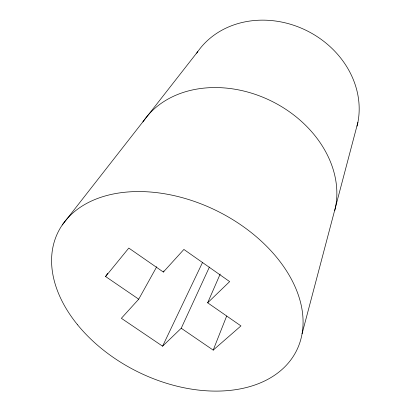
<?xml version="1.0" encoding="UTF-8"?>
<svg xmlns="http://www.w3.org/2000/svg" width="411" height="411" viewBox="0 0 411 411"><rect width="100%" height="100%" fill="white"/><g stroke="black" fill="none" stroke-linecap="round" stroke-linejoin="round"><path stroke-width="0.62" d="M302.07 333.768L357.894 122.37M156.755 266.698L138.723 299.187L121.368 318.304L162.592 346.19L181.225 328.25L213.201 350.11L226.651 316.09M213.201 350.11L240.949 325.908L207.653 302.799L220.183 274.065M181.225 328.25L209.425 267.042M162.592 346.19L202.525 262.449M138.723 299.187L105.591 276.531L128.797 248.069L163.357 272.056L163.963 270.931M105.591 276.531L107.656 273.279M62.241 224.987L197.758 51.632M163.357 272.056L183.887 249.446L229.657 281.607L207.653 302.799M142.874 121.975A106.706 84.363 26.4 0 1 268.198 99.544A106.706 84.363 26.4 0 1 334.806 210.468M196.679 53.209A89.053 77.407 26.4 0 1 303.595 29.166A89.053 77.407 26.4 0 1 357.046 126.156M77.587 324.813A133.149 89.67 26.4 0 0 293.521 355.988A133.149 89.67 26.4 0 0 160.876 193.191A133.149 89.67 26.4 0 0 77.587 324.813"/></g></svg>
